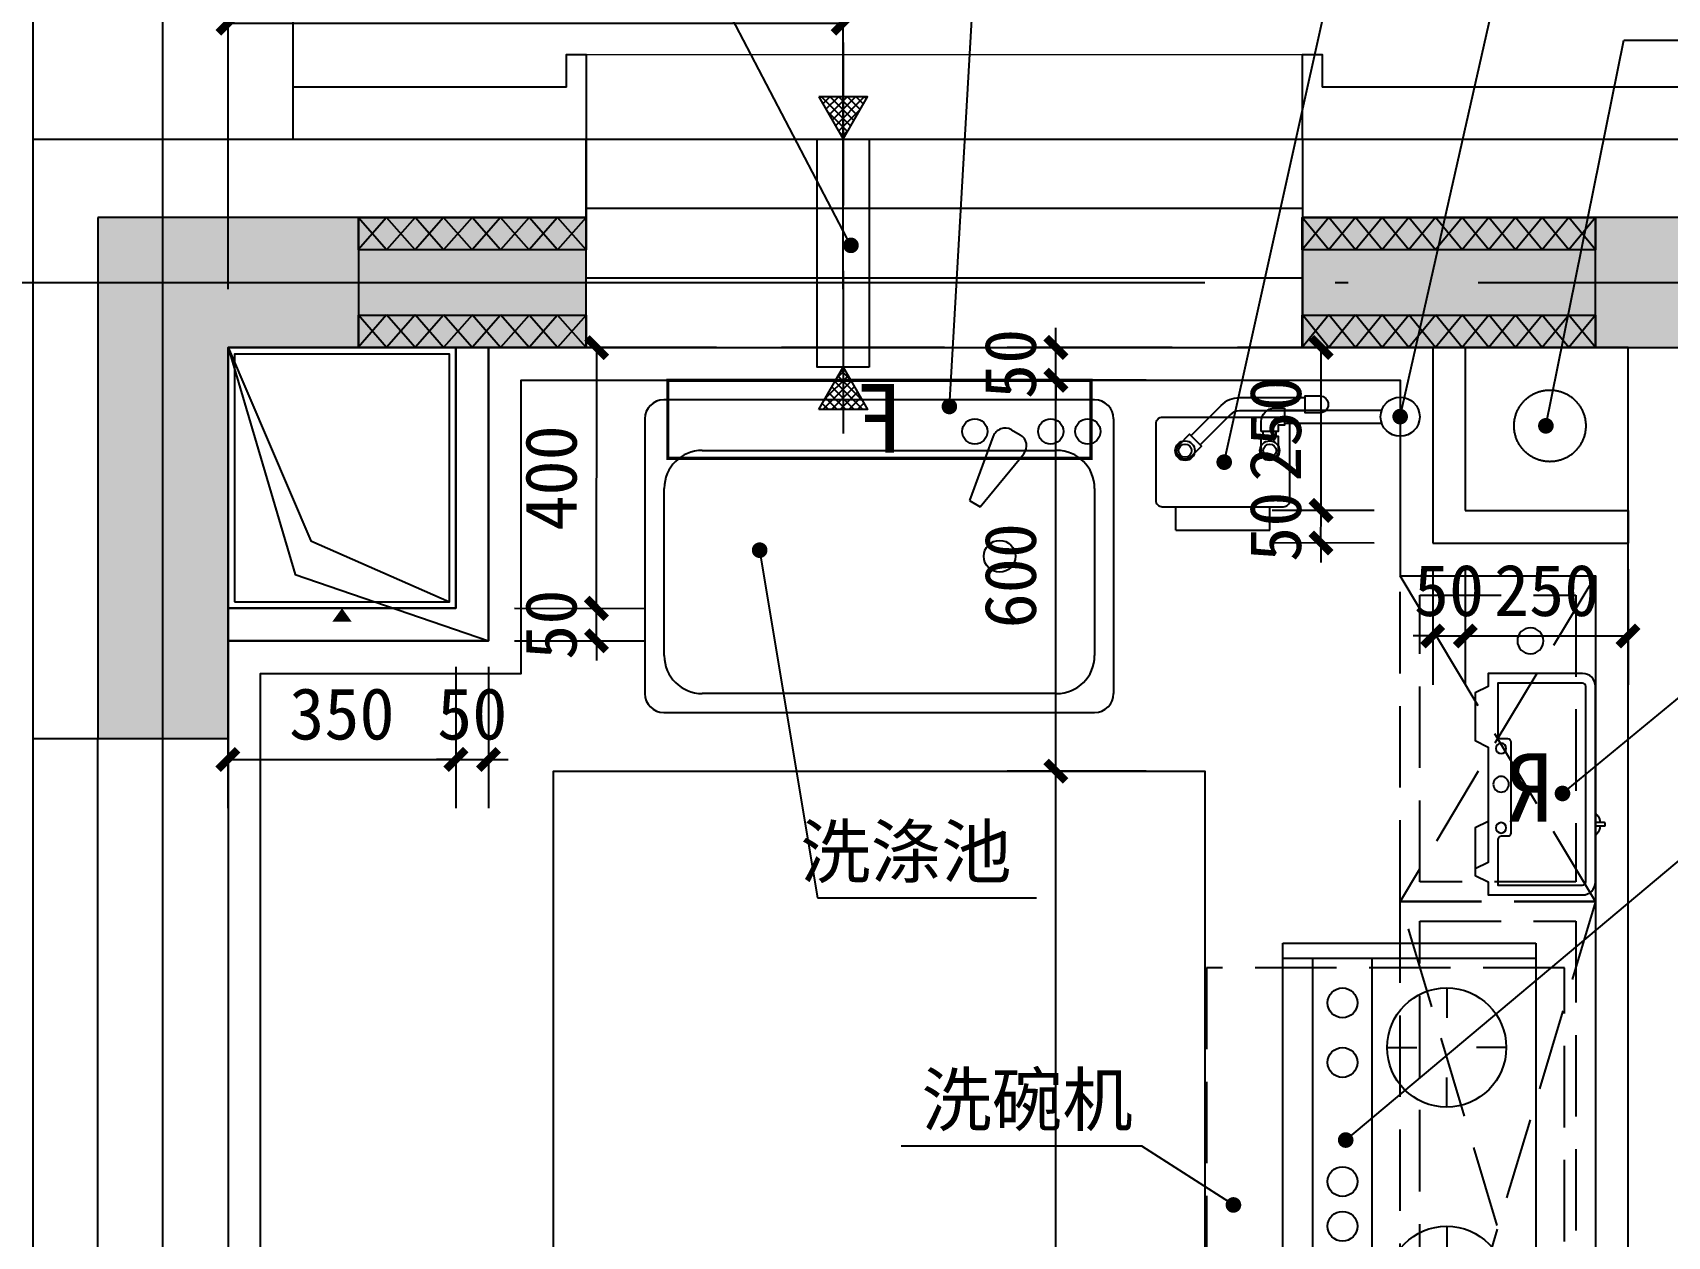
# Model space of a CAD drawing. Header units: millimetres. Extents: x -15 to 66915, y -15 to 18798.
# Drawn here: x 13850 to 16360, y 13601 to 15448 of the extents above; entities that cross this region are included whole.
import ezdxf
from ezdxf.xclip import XClip

# ---------------------------------------------------------------- set-up
doc = ezdxf.new("R2010")
doc.units = ezdxf.units.MM
doc.header["$LTSCALE"] = 1000
doc.header["$XCLIPFRAME"] = 2
for name, pattern in [('1#2#楼$0$DOTE', [2.42, 2, -0.2, 0.02, -0.2]), ('140-CF-2.2x3.0$0$DASH', [0.35, 0.25, -0.1]), ('140-墙体$0$给排水_排水-污水', [0]), ('DASH', [0.35, 0.25, -0.1])]:
    doc.linetypes.add(name, pattern=pattern)
doc.layers.get('Defpoints').update_dxf_attribs({"color": 4, "linetype": 'DASH'})
for name, color, linetype in [('1#2#楼$0$A-ANNO-DIMS', 3, 'Continuous'), ('1#2#楼$0$A-ANNO-DOTE', 10, '1#2#楼$0$DOTE'), ('1#2#楼$0$A-ANNO-IDEN', 3, 'Continuous'), ('1#2#楼$0$A-ANNO-TEXT', 7, 'Continuous'), ('140-CF-2.2x3.0$0$A-FLOR-SPCL', 225, 'Continuous'), ('140-墙体$0$A-COLU-CONC-HATC', 204, 'Continuous'), ('140-墙体$0$A-DOOR', 51, 'Continuous'), ('140-墙体$0$A-FLOR-UNDR', 177, 'Continuous'), ('140-墙体$0$A-FURN-MOVE', 47, 'Continuous'), ('140-墙体$0$A-WALL-BLOK', 131, 'Continuous'), ('140-墙体$0$A-WALL-CONC', 9, 'Continuous'), ('140-墙体$0$A-WALL-INSL', 241, 'Continuous'), ('140-墙体$0$A-WALL-STUD', 133, 'Continuous'), ('140-墙体$0$P_drainage-sanitary', 93, '140-墙体$0$给排水_排水-污水'), ('160-J-MC$0$A-DOOR', 51, 'Continuous'), ('160-J-MC$0$A-FLOR-HRAL', 71, 'Continuous'), ('160-J-MC$0$A-WALL-CONC', 9, 'Continuous'), ('160-XJ-JF$0$1#2#住宅楼 平面图$0$A-00-HX-113-wall-01Y$0$HRAL', 31, 'Continuous'), ('160-墙体$0$A-COLU-CONC-HATC', 204, 'Continuous'), ('160-墙体$0$A-WALL-BLOK', 131, 'Continuous'), ('160-墙体$0$A-WALL-CONC', 9, 'Continuous'), ('160-墙体$0$A-WALL-INSL', 241, 'Continuous'), ('160-墙体-PC$0$A-ANNO-HATC-PATT', 8, 'Continuous')]:
    doc.layers.add(name, color=color, linetype=linetype)
doc.layers.add('160-XJ-JF$0$1#2#住宅楼 平面图$0$A-00-15-4#-PM-TF$0$00-装饰-看', color=46, linetype='Continuous', lineweight=5)
doc.styles.add('1#2#楼$0$_TCH_DIM', font='')
doc.styles.add('1#2#楼$0$_TCH_DIM_T3', font='')
doc.styles.add('140-CF-2.2x3.0$0$地上图例$0$厨、卫01$0$08.60厨卫$0$Standard', font='simhei.ttf')
doc.styles.get('1#2#楼$0$_TCH_DIM').set_extended_font_data('SimSun')
doc.styles.get('1#2#楼$0$_TCH_DIM_T3').set_extended_font_data('SimSun')
doc.dimstyles.new('1#2#楼$0$_TCH_ARCH&&30', dxfattribs={"dimtxt": 79.303797, "dimasz": 30, "dimexe": 75, "dimexo": 90, "dimgap": 30, "dimtad": 1, "dimdec": 0, "dimzin": 0, "dimdsep": 46, "dimtxsty": '1#2#楼$0$_TCH_DIM_T3', "dimblk": '1#2#楼$0$_ArchTick', "dimcen": 0.09, "dimclrt": 7, "dimazin": 2, "dimtfac": 1, "dimtdec": 0, "dimtix": 1, "dimtmove": 2, "dimatfit": 3, "dimfxl": 100, "dimtolj": 1, "dimtzin": 0, "dimarcsym": 0})

# ---------------------------------------------------------------- blocks, each defined once
blk = doc.blocks.new('140-墙体$0$$WINLIB2D$00000001')
at = {"color": 0}
for points in [[(-0.5, 0.5), (-0.5, -0.5)], [(-0.5, 0.5), (0.5, 0.5)], [(0.5, -0.5), (0.5, 0.5)], [(0.5, 0.1667), (-0.5, 0.1667)], [(0.5, -0.1667), (-0.5, -0.1667)], [(-0.5, -0.5), (0.5, -0.5)]]:
    blk.add_lwpolyline(points, dxfattribs=at)
blk = doc.blocks.new('140-墙体')
at = {"layer": '140-墙体$0$A-COLU-CONC-HATC'}
for points in [[(-8450, 11100), (-7900, 11100), (-7900, 11300), (-8650, 11300)], [(-8650, 11300), (-8650, 10500), (-8450, 10500), (-8450, 11100)], [(-6200, 11300), (-6800, 11300), (-6800, 11100), (-6200, 11100)]]:
    blk.add_hatch(color=256, dxfattribs=at).paths.add_polyline_path(points)
at = {"layer": '140-墙体$0$A-FLOR-UNDR'}
blk.add_lwpolyline([(-8450, 10650), (-8050, 10650), (-8050, 11100), (-8450, 11100)], close=True, dxfattribs=at)
blk.add_lwpolyline([(-8450, 11100), (-8346.9, 10751.8), (-8050, 10650)], dxfattribs=at)
at = {"layer": '140-墙体$0$A-FURN-MOVE'}
for points in [[(-8450, 10700), (-8100, 10700), (-8100, 11100), (-8450, 11100)], [(-8440, 10710), (-8110, 10710), (-8110, 11090), (-8440, 11090)]]:
    blk.add_lwpolyline(points, close=True, dxfattribs=at)
blk.add_lwpolyline([(-8450, 11100), (-8322.9, 10803.3), (-8110, 10710)], dxfattribs=at)
blk.add_lwpolyline([(-8275, 10700, 0, 30, 0), (-8275, 10679.2, 30, 30, 0)], format="xyseb", dxfattribs=at)
at = {"layer": '140-墙体$0$A-WALL-BLOK'}
blk.add_line((-6300, 8100), (-6300, 11100), dxfattribs=at)
at = {"layer": '140-墙体$0$A-WALL-CONC'}
for p, q in [((-7900, 11300), (-8650, 11300)), ((-8650, 11300), (-8650, 10500)), ((-7900, 11100), (-7900, 11300)), ((-6200, 11300), (-6800, 11300)), ((-6800, 11300), (-6800, 11100)), ((-8450, 11100), (-7900, 11100)), ((-8450, 10500), (-8450, 11100)), ((-6800, 11100), (-6200, 11100)), ((-8650, 10500), (-8450, 10500))]:
    blk.add_line(p, q, dxfattribs=at)
at = {"layer": '140-墙体$0$A-WALL-INSL'}
for p, q in [((-8750, 11420), (-7900, 11420)), ((-8750, 11420), (-8750, 10500)), ((-7900, 11420), (-7900, 11300)), ((-6800, 11420), (-6800, 11300)), ((-6800, 11420), (-6200, 11420)), ((-8750, 10500), (-8650, 10500))]:
    blk.add_line(p, q, dxfattribs=at)
at = {"layer": '140-墙体$0$A-WALL-STUD'}
for p, q in [((-8100, 11100), (-8100, 10700)), ((-8050, 11100), (-8100, 11100)), ((-8050, 11100), (-8050, 10650)), ((-6600, 11100), (-6600, 10800)), ((-6550, 11100), (-6600, 11100)), ((-6550, 11100), (-6550, 10850)), ((-6550, 10850), (-6300, 10850)), ((-6300, 10850), (-6300, 10800)), ((-6600, 10800), (-6300, 10800)), ((-8100, 10700), (-8450, 10700)), ((-8450, 10650), (-8450, 10700)), ((-8050, 10650), (-8450, 10650))]:
    blk.add_line(p, q, dxfattribs=at)
at = {"layer": '140-墙体$0$P_drainage-sanitary'}
blk.add_circle((-6420, 10980), 55, dxfattribs=at)
at = {"layer": '140-墙体$0$A-DOOR', "xscale": 1100, "yscale": -320, "zscale": 320}
blk.add_blockref('140-墙体$0$$WINLIB2D$00000001', (-7350, 11260), dxfattribs=at)
at = {"layer": '140-墙体$0$A-DOOR', "xscale": 800, "yscale": -300, "zscale": 300, "rotation": 270}
blk.add_blockref('140-墙体$0$$WINLIB2D$00000001', (-8600, 10100), dxfattribs=at)
blk = doc.blocks.new('140-CF-2.2x3.0$0$88')
for p, q in [((-662.94, 388.62), (22.86, 388.62)), ((-662.94, 0), (-662.94, 388.62)), ((-640.08, 0), (-640.08, 388.62)), ((0, 0), (0, 388.62)), ((22.86, 388.62), (22.86, 0)), ((-502.92, 342.9), (-502.92, 297.18)), ((-137.16, 342.9), (-137.16, 297.18)), ((-594.36, 251.46), (-548.64, 251.46)), ((-411.48, 251.46), (-457.2, 251.46)), ((-228.6, 251.46), (-182.88, 251.46)), ((-45.72, 251.46), (-91.44, 251.46)), ((-502.92, 160.02), (-502.92, 205.74)), ((-137.16, 160.02), (-137.16, 205.74)), ((0, 137.16), (-640.08, 137.16)), ((0, 45.72), (-640.08, 45.72)), ((22.86, 0), (-662.94, 0))]:
    blk.add_line(p, q)
for centre, radius in [((-502.92, 251.46), 91.44), ((-137.16, 251.46), 91.44), ((-571.5, 91.44), 22.86), ((-480.06, 91.44), 22.86), ((-297.18, 91.44), 22.86), ((-228.6, 91.44), 22.86), ((-137.16, 91.44), 22.86), ((-68.58, 91.44), 22.86)]:
    blk.add_circle(centre, radius)
blk = doc.blocks.new('140-CF-2.2x3.0$0$XU-125-SF$0$$0$XU-(115-120)H(2)$0$A-Kitchen-Water heater-340x190')
at = {"layer": '140-CF-2.2x3.0$0$A-FLOR-SPCL'}
for p, q in [((47.3, -187), (47.3, -185)), ((77.3, -185), (77.3, -187))]:
    blk.add_line(p, q, dxfattribs=at)
for points in [[(57.8, -20), (67.8, 0), (140.8, 0), (150.8, -20), (170.8, -20), (170.8, -165, -0.414214), (150.8, -185), (-149.2, -185, -0.414214), (-169.2, -165), (-169.2, -20), (-149.2, -20), (-139.2, 0), (-66.2, 0), (-56.2, -20)], [(-64.2, -55), (75.8, -55, 0.414214), (80.8, -50), (80.8, -40, -0.414214), (85.8, -35), (155.8, -35), (155.8, -165, -0.414214), (150.8, -170), (-149.2, -170, -0.414214), (-154.2, -165), (-154.2, -35), (-74.2, -35, -0.414214), (-69.2, -40), (-69.2, -50, 0.414214)]]:
    blk.add_lwpolyline(points, format="xyb", close=True, dxfattribs=at)
blk.add_lwpolyline([(57.8, -20), (120.8, -20), (130.8, 0)], dxfattribs=at)
blk.add_lwpolyline([(64.8, -185), (64.8, -199, -0.414214), (63.8, -200), (60.8, -200, -0.414214), (59.8, -199), (59.8, -185)], format="xyb", dxfattribs=at)
for centre, radius in [((-54.2, -40), 8), ((0.8, -40), 12), ((67.8, -40), 8)]:
    blk.add_circle(centre, radius, dxfattribs=at)
for centre, start, end in [((60.9, -171.1), 229.4531, 266.9441), ((63.7, -171.1), 273.0559, 310.5469)]:
    blk.add_arc(centre, 20.9, start, end, dxfattribs=at)
at = {"layer": '140-CF-2.2x3.0$0$A-FLOR-SPCL', "style": '140-CF-2.2x3.0$0$地上图例$0$厨、卫01$0$08.60厨卫$0$Standard'}
blk.add_text('R', height=105.1, rotation=90, dxfattribs=at).set_placement((58.4, -119.4))
blk = doc.blocks.new('140-CF-2.2x3.0$0$分集水器')
at = {"layer": '140-CF-2.2x3.0$0$A-FLOR-SPCL', "const_width": 5}
blk.add_lwpolyline([(650, 120), (0, 120), (0, 0), (650, 0)], close=True, dxfattribs=at)
at = {"layer": '140-CF-2.2x3.0$0$A-FLOR-SPCL', "style": '140-CF-2.2x3.0$0$地上图例$0$厨、卫01$0$08.60厨卫$0$Standard'}
blk.add_text('F', height=105.1, dxfattribs=at).set_placement((288.5, 8.9))
blk = doc.blocks.new('140-CF-2.2x3.0$0$jyr5')
at = {"layer": '140-CF-2.2x3.0$0$A-FLOR-SPCL'}
for p, q in [((745622.7, 32900.4), (745622.7, 33049.9)), ((745642.7, 32900.4), (745642.7, 33049.9)), ((745603.7, 32932.4), (745603.7, 32831.3)), ((745623.7, 32932.4), (745623.7, 32831.3)), ((745662.2, 32887.9), (745655.2, 32887.9)), ((745662.2, 32867.9), (745655.2, 32867.9)), ((745806.7, 32877.9), (745770.7, 32877.9)), ((745806.7, 32733.9), (745806.7, 32877.9)), ((745629.5, 32817.2), (745675.9, 32770.9)), ((745615.4, 32803.1), (745661.7, 32756.8)), ((745806.7, 32733.9), (745770.7, 32733.9))]:
    blk.add_line(p, q, dxfattribs=at)
for points in [[(745600.7, 32954.9, -1), (745626.7, 32954.9), (745626.7, 32932.4), (745600.7, 32932.4)], [(745655.2, 32864.9), (745639.7, 32864.9, -0.414214), (745619.7, 32884.9), (745619.7, 32900.4), (745645.7, 32900.4), (745645.7, 32890.9), (745655.2, 32890.9)], [(745770.7, 32712.9), (745770.7, 32898.9, 0.414214), (745760.7, 32908.9), (745643.7, 32908.9, 0.414214), (745633.7, 32898.9), (745633.7, 32712.9, 0.414214), (745643.7, 32702.9), (745760.7, 32702.9, 0.414214)], [(745684.7, 32890.9, -1), (745684.7, 32864.9), (745662.2, 32864.9), (745662.2, 32890.9)], [(745693.9, 32757.1, -1), (745675.5, 32738.7), (745659.6, 32754.6), (745678, 32773)]]:
    blk.add_lwpolyline(points, format="xyb", close=True, dxfattribs=at)
for centre, radius in [((745632.7, 33078.2), 30), ((745684.7, 32877.9), 15), ((745684.7, 32877.9), 10), ((745684.7, 32747.9), 15), ((745684.7, 32747.9), 10)]:
    blk.add_circle(centre, radius, dxfattribs=at)
for radius in [40, 20]:
    blk.add_arc((745643.7, 32831.3), radius, 180, 225, dxfattribs=at)
blk = doc.blocks.new('140-CF-2.2x3.0$0$建-1-2#楼提资底图$0$A-HXD-X1-F1$0$大单盆')
for p, q in [((35552.1, 15154.1), (34890.4, 15154.1)), ((34861.3, 15124.9), (34861.3, 14703.2)), ((35581.3, 15124.9), (35581.3, 14703.2)), ((35396.5, 15098.1), (35359.7, 14999.7)), ((35424.4, 15108.1), (35438, 15100.3)), ((34949.5, 15076.4), (35493.8, 15076.4)), ((35376.5, 14990), (35443.3, 15071.1)), ((34891.2, 14761.5), (34891.2, 15018.1)), ((35552.1, 15018.1), (35552.1, 14761.5)), ((35359.7, 14999.7), (35376.5, 14990)), ((35493.8, 14703.2), (34949.5, 14703.2)), ((34890.4, 14674.1), (35552.1, 14674.1))]:
    blk.add_line(p, q)
for centre, radius in [((35368.1, 15105.5), 19.4), ((35484.7, 15105.5), 19.4), ((35541.7, 15105.5), 19.4), ((35406.1, 14914), 24.3)]:
    blk.add_circle(centre, radius)
for centre, radius, start, end in [((34890.4, 15124.9), 29.1, 90, 180), ((35552.1, 15124.9), 29.1, 0, 90), ((35414.7, 15091.3), 19.4, 60, 159.4623), ((35428.3, 15083.5), 19.4, 320.5377, 60), ((34949.5, 15018.1), 58.3, 90, 180), ((35493.8, 15018.1), 58.3, 0, 90), ((34949.5, 14761.5), 58.3, 180, 270), ((35493.8, 14761.5), 58.3, 270, 0), ((34890.4, 14703.2), 29.1, 180, 270), ((35552.1, 14703.2), 29.1, 270, 0)]:
    blk.add_arc(centre, radius, start, end)
blk = doc.blocks.new('140-CF-2.2x3.0', base_point=(0, 0))
at = {"layer": '140-CF-2.2x3.0$0$A-FLOR-SPCL'}
h = blk.add_hatch(dxfattribs=at)
h.set_pattern_fill('ANSI37', color=256, scale=75, angle=180, style=0)
h.set_pattern_definition([(225, (-1338718.558, -290696.487), (6.629126075, -6.62912607), []), (315, (-1338718.558, -290696.487), (6.62912607, 6.629126075), [])])
h.paths.add_polyline_path([(-957.1, 385), (-994.6, 320), (-1032.1, 385)])
h = blk.add_hatch(dxfattribs=at)
h.set_pattern_fill('ANSI37', color=256, scale=75, angle=180, style=0)
h.set_pattern_definition([(225, (-1338718.558, -290821.149), (6.629126075, -6.62912607), []), (315, (-1338718.558, -290821.149), (6.62912607, 6.629126075), [])])
h.paths.add_polyline_path([(-957.1, -95), (-994.6, -30), (-1032.1, -95)])
at = {"layer": '140-CF-2.2x3.0$0$A-FLOR-SPCL', "linetype": '140-CF-2.2x3.0$0$DASH'}
blk.add_line((-994.6, 468.1), (-994.6, -142.5), dxfattribs=at)
at = {"layer": '140-CF-2.2x3.0$0$A-FLOR-SPCL', "color": 8, "linetype": '140-CF-2.2x3.0$0$DASH', "ltscale": 0.5}
for p, q in [((-2150, -850), (-1850, -350)), ((-2150, -350), (-1850, -850)), ((-2150, -1850), (-1850, -850)), ((-2150, -850), (-1850, -1850))]:
    blk.add_line(p, q, dxfattribs=at)
at = {"layer": '140-CF-2.2x3.0$0$A-FLOR-SPCL'}
for points in [[(-957.1, 385), (-994.6, 320), (-1032.1, 385)], [(-1034.6, -30), (-954.6, -30), (-954.6, 320), (-1034.6, 320)], [(-957.1, -95), (-994.6, -30), (-1032.1, -95)]]:
    blk.add_lwpolyline(points, close=True, dxfattribs=at)
for points in [[(-550, -2950), (-100, -2950), (-100, -500), (-500, -500), (-500, -50), (-1850, -50), (-1850, -350), (-2150, -350), (-2150, -3000)], [(-550, -3000), (-550, -650), (-1550, -650), (-1550, -1850), (-2150, -1850)]]:
    blk.add_lwpolyline(points, dxfattribs=at)
at = {"layer": '140-CF-2.2x3.0$0$A-FLOR-SPCL', "color": 8, "linetype": '140-CF-2.2x3.0$0$DASH', "ltscale": 0.5}
for points in [[(-2150, -850), (-1850, -850), (-1850, -350), (-2150, -350)], [(-2120, -820), (-1880, -820), (-1880, -380), (-2120, -380)], [(-2150, -1850), (-1850, -1850), (-1850, -850), (-2150, -850)], [(-2120, -1820), (-1880, -1820), (-1880, -880), (-2120, -880)]]:
    blk.add_lwpolyline(points, close=True, dxfattribs=at)
at = {"layer": '140-CF-2.2x3.0$0$A-FLOR-SPCL', "linetype": '140-CF-2.2x3.0$0$DASH', "ltscale": 0.5}
blk.add_lwpolyline([(-1552.4, -951.7), (-1552.4, -1546.7), (-2102.4, -1546.7), (-2102.4, -951.7)], close=True, dxfattribs=at)
at = {"layer": '140-CF-2.2x3.0$0$A-FLOR-SPCL'}
blk.add_circle((-2050, -450), 20, dxfattribs=at)
at = {"layer": 'Defpoints'}
for points in [[(-2200, 0), (-50, 0), (-50, -3000), (-2200, -3000)], [(-2200, 0), (-1900, 0), (-1900, -300), (-2200, -300)], [(-50, 0), (-450, 0), (-450, -450), (-50, -450)]]:
    blk.add_lwpolyline(points, close=True, dxfattribs=at)
blk.add_blockref('140-CF-2.2x3.0$0$分集水器', (-1375.4, -170))
at = {"layer": '140-CF-2.2x3.0$0$A-FLOR-SPCL', "xscale": -1.000000000000001, "rotation": 90}
for name, p in [('140-CF-2.2x3.0$0$jyr5', (31228.2, 745526.6)), ('140-CF-2.2x3.0$0$88', (-1670, -1577.1))]:
    blk.add_blockref(name, p, dxfattribs=at)
at = {"layer": '140-CF-2.2x3.0$0$A-FLOR-SPCL', "extrusion": (0, 0, -1), "zscale": -1}
blk.add_blockref('140-CF-2.2x3.0$0$建-1-2#楼提资底图$0$A-HXD-X1-F1$0$大单盆', (-34171.3, -15234.1), dxfattribs=at)
at = {"layer": '140-CF-2.2x3.0$0$A-FLOR-SPCL', "rotation": 270}
blk.add_blockref('140-CF-2.2x3.0$0$XU-125-SF$0$$0$XU-(115-120)H(2)$0$A-Kitchen-Water heater-340x190', (-1965, -669.2), dxfattribs=at)
blk = doc.blocks.new('160-墙体-PC$0$$LinePat$保温板1')
at = {"color": 0}
for p, q in [((0, 0), (16, -20)), ((0, -20), (16, 0))]:
    blk.add_line(p, q, dxfattribs=at)
blk = doc.blocks.new('160-墙体-PC')
at = {"layer": '160-墙体-PC$0$A-ANNO-HATC-PATT'}
for points in [[(2899.8, 11350), (2899.8, 11400), (4199.8, 11400), (4199.8, 11350)], [(4199.8, 11200), (4199.8, 11400), (2899.8, 11400), (2899.8, 11200)], [(16950.1, 11250), (16950.1, 11300), (17299.8, 11300), (17299.8, 11250)], [(17299.8, 11100), (17299.8, 11300), (16950.1, 11300), (16950.1, 11100)], [(18399.7, 11250), (18399.7, 11300), (18849.9, 11300), (18849.9, 11250)], [(18849.9, 11100), (18849.9, 11300), (18399.7, 11300), (18399.7, 11100)], [(2899.8, 11200), (2899.8, 11250), (4199.8, 11250), (4199.8, 11200)], [(16950.1, 11100), (16950.1, 11150), (17299.8, 11150), (17299.8, 11100)], [(18399.7, 11100), (18399.7, 11150), (18849.9, 11150), (18849.9, 11100)]]:
    blk.add_lwpolyline(points, close=True, dxfattribs=at)
at = {"layer": '160-墙体-PC$0$A-ANNO-HATC-PATT', "yscale": 2.5, "zscale": 2.5}
for p, xscale, rotation in [((2940.4, 11349.8), 2.539062541603466, 180.010371239789), ((2981, 11349.8), 2.539062541603466, 180.010371239789), ((3021.6, 11349.8), 2.539062541603466, 180.010371239789), ((3062.3, 11349.8), 2.539062541603466, 180.010371239789), ((3102.9, 11349.8), 2.539062541603466, 180.010371239789), ((3143.5, 11349.8), 2.539062541603466, 180.010371239789), ((3184.1, 11349.8), 2.539062541603466, 180.010371239789), ((3224.8, 11349.8), 2.539062541603466, 180.010371239789), ((3265.4, 11349.8), 2.539062541603466, 180.010371239789), ((3306, 11349.8), 2.539062541603466, 180.010371239789), ((3346.6, 11349.8), 2.539062541603466, 180.010371239789), ((3387.3, 11349.9), 2.539062541603466, 180.010371239789), ((3427.9, 11349.9), 2.539062541603466, 180.010371239789), ((3468.5, 11349.9), 2.539062541603466, 180.010371239789), ((3509.1, 11349.9), 2.539062541603466, 180.010371239789), ((3549.8, 11349.9), 2.539062541603466, 180.010371239789), ((3590.4, 11349.9), 2.539062541603466, 180.010371239789), ((3631, 11349.9), 2.539062541603466, 180.010371239789), ((3671.6, 11349.9), 2.539062541603466, 180.010371239789), ((3712.3, 11349.9), 2.539062541603466, 180.010371239789), ((3752.9, 11349.9), 2.539062541603466, 180.010371239789), ((3793.5, 11349.9), 2.539062541603466, 180.010371239789), ((3834.1, 11349.9), 2.539062541603466, 180.010371239789), ((3874.8, 11349.9), 2.539062541603466, 180.010371239789), ((3915.4, 11349.9), 2.539062541603466, 180.010371239789), ((3956, 11350), 2.539062541603466, 180.010371239789), ((3996.6, 11350), 2.539062541603466, 180.010371239789), ((4037.3, 11350), 2.539062541603466, 180.010371239789), ((4077.9, 11350), 2.539062541603466, 180.010371239789), ((4118.5, 11350), 2.539062541603466, 180.010371239789), ((4159.1, 11350), 2.539062541603466, 180.010371239789), ((4199.8, 11350), 2.539062541603466, 180.010371239789), ((16993.5, 11250), 2.734501327658317, 179.9991038870686), ((17037.3, 11250), 2.734501327658317, 179.9991038870686), ((17081, 11250), 2.734501327658317, 179.9991038870686), ((17124.8, 11250), 2.734501327658317, 179.9991038870686), ((17168.5, 11250), 2.734501327658317, 179.9991038870686), ((17212.3, 11250), 2.734501327658317, 179.9991038870686), ((17256, 11250), 2.734501327658317, 179.9991038870686), ((17299.8, 11250), 2.734501327658317, 179.9991038870686), ((18440.7, 11250), 2.557493732162302, 179.9993031751871), ((18481.6, 11250), 2.557493732162302, 179.9993031751871), ((18522.5, 11250), 2.557493732162302, 179.9993031751871), ((18563.4, 11250), 2.557493732162302, 179.9993031751871), ((18604.3, 11250), 2.557493732162302, 179.9993031751871), ((18645.3, 11250), 2.557493732162302, 179.9993031751871), ((18686.2, 11250), 2.557493732162302, 179.9993031751871), ((18727.1, 11250), 2.557493732162302, 179.9993031751871), ((18768, 11250), 2.557493732162302, 179.9993031751871), ((18808.9, 11250), 2.557493732162302, 179.9993031751871), ((18849.9, 11250), 2.557493732162302, 179.9993031751871), ((2940.4, 11200), 2.539062499997184, 180.0001140310152), ((2981, 11200), 2.539062499997184, 180.0001140310152), ((3021.6, 11200), 2.539062499997184, 180.0001140310152), ((3062.3, 11200), 2.539062499997184, 180.0001140310152), ((3102.9, 11200), 2.539062499997184, 180.0001140310152), ((3143.5, 11200), 2.539062499997184, 180.0001140310152), ((3184.1, 11200), 2.539062499997184, 180.0001140310152), ((3224.8, 11200), 2.539062499997184, 180.0001140310152), ((3265.4, 11200), 2.539062499997184, 180.0001140310152), ((3306, 11200), 2.539062499997184, 180.0001140310152), ((3346.6, 11200), 2.539062499997184, 180.0001140310152), ((3387.3, 11200), 2.539062499997184, 180.0001140310152), ((3427.9, 11200), 2.539062499997184, 180.0001140310152), ((3468.5, 11200), 2.539062499997184, 180.0001140310152), ((3509.1, 11200), 2.539062499997184, 180.0001140310152), ((3549.8, 11200), 2.539062499997184, 180.0001140310152), ((3590.4, 11200), 2.539062499997184, 180.0001140310152), ((3631, 11200), 2.539062499997184, 180.0001140310152), ((3671.6, 11200), 2.539062499997184, 180.0001140310152), ((3712.3, 11200), 2.539062499997184, 180.0001140310152), ((3752.9, 11200), 2.539062499997184, 180.0001140310152), ((3793.5, 11200), 2.539062499997184, 180.0001140310152), ((3834.1, 11200), 2.539062499997184, 180.0001140310152), ((3874.8, 11200), 2.539062499997184, 180.0001140310152), ((3915.4, 11200), 2.539062499997184, 180.0001140310152), ((3956, 11200), 2.539062499997184, 180.0001140310152), ((3996.6, 11200), 2.539062499997184, 180.0001140310152), ((4037.3, 11200), 2.539062499997184, 180.0001140310152), ((4077.9, 11200), 2.539062499997184, 180.0001140310152), ((4118.5, 11200), 2.539062499997184, 180.0001140310152), ((4159.1, 11200), 2.539062499997184, 180.0001140310152), ((4199.8, 11200), 2.539062499997184, 180.0001140310152), ((16993.5, 11100.2), 2.734501960502638, 179.961007448694), ((17037.3, 11100.2), 2.734501960502638, 179.961007448694), ((17081, 11100.1), 2.734501960502638, 179.961007448694), ((17124.8, 11100.1), 2.734501960502638, 179.961007448694), ((17168.5, 11100.1), 2.734501960502638, 179.961007448694), ((17212.3, 11100.1), 2.734501960502638, 179.961007448694), ((17256, 11100), 2.734501960502638, 179.961007448694), ((17299.8, 11100), 2.734501960502638, 179.961007448694), ((18440.7, 11100.2), 2.557494090047427, 179.9696790683711), ((18481.6, 11100.2), 2.557494090047427, 179.9696790683711), ((18522.5, 11100.2), 2.557494090047427, 179.9696790683711), ((18563.4, 11100.1), 2.557494090047427, 179.9696790683711), ((18604.3, 11100.1), 2.557494090047427, 179.9696790683711), ((18645.3, 11100.1), 2.557494090047427, 179.9696790683711), ((18686.2, 11100.1), 2.557494090047427, 179.9696790683711), ((18727.1, 11100.1), 2.557494090047427, 179.9696790683711), ((18768, 11100), 2.557494090047427, 179.9696790683711), ((18808.9, 11100), 2.557494090047427, 179.9696790683711), ((18849.9, 11100), 2.557494090047427, 179.9696790683711)]:
    blk.add_blockref('160-墙体-PC$0$$LinePat$保温板1', p, dxfattribs=dict(at, xscale=xscale, rotation=rotation))
blk = doc.blocks.new('160-XJ-JF')
at = {"layer": '160-XJ-JF$0$1#2#住宅楼 平面图$0$A-00-15-4#-PM-TF$0$00-装饰-看', "color": 251}
blk.add_lwpolyline([(-17300, 11550), (-18400, 11550)], dxfattribs=at)
at = {"layer": '160-XJ-JF$0$1#2#住宅楼 平面图$0$A-00-HX-113-wall-01Y$0$HRAL'}
for points in [[(-16850, 11420), (-16850, 11750), (-16770, 11750), (-16770, 11650), (-16530, 11650), (-16530, 11750), (-16450, 11750), (-16450, 11420)], [(-18400, 11420), (-18400, 11550), (-18430, 11550), (-18430, 11500)], [(-17270, 11500), (-17270, 11550), (-17300, 11550), (-17300, 11420)], [(-19520, 11500), (-18430, 11500)], [(-17270, 11500), (-16850, 11500)]]:
    blk.add_lwpolyline(points, dxfattribs=at)
blk = doc.blocks.new('1#2#楼$0$BGTVF')
at = {"xscale": -1}
for name, p in [('160-XJ-JF', (-16650, -11200)), ('140-CF-2.2x3.0', (50, -100))]:
    blk.add_blockref(name, p, dxfattribs=at)
blk.add_blockref('160-墙体-PC', (-16650, -11200))
ref = blk.add_blockref('140-墙体', (8550, -11200))
XClip(ref).set_block_clipping_path([(-12550, 3900.0000000001), (-9750, 3900.0000000001), (-9750, 11800.0000000001), (400.0000000001, 11800.0000000001), (400.0000000001, -2099.9999999999), (-12549.9999999999, -2100.0000000001)])
blk = doc.blocks.new('160-墙体')
at = {"layer": '160-墙体$0$A-COLU-CONC-HATC'}
blk.add_hatch(color=256, dxfattribs=at).paths.add_polyline_path([(2900, 11200), (4200, 11200), (4200, 11400), (2900, 11400)])
at = {"layer": '160-墙体$0$A-WALL-BLOK'}
for p, q in [((3450, 8200), (3450, 11200)), ((3450, 11200), (3550, 11200)), ((3550, 8200), (3550, 11200))]:
    blk.add_line(p, q, dxfattribs=at)
at = {"layer": '160-墙体$0$A-WALL-CONC'}
for p, q in [((2900, 11400), (4200, 11400)), ((2900, 11400), (2900, 11200)), ((4200, 11400), (4200, 11200)), ((2900, 11200), (4200, 11200))]:
    blk.add_line(p, q, dxfattribs=at)
at = {"layer": '160-墙体$0$A-WALL-INSL'}
blk.add_line((2900, 11520), (4200, 11520), dxfattribs=at)
blk = doc.blocks.new('160-J-MC$0$$WINLIB2D$00000001')
at = {"color": 0}
for points in [[(-0.5, 0.5), (-0.5, -0.5)], [(-0.5, 0.5), (0.5, 0.5)], [(0.5, -0.5), (0.5, 0.5)], [(0.5, 0.1667), (-0.5, 0.1667)], [(0.5, -0.1667), (-0.5, -0.1667)], [(-0.5, -0.5), (0.5, -0.5)]]:
    blk.add_lwpolyline(points, dxfattribs=at)
blk = doc.blocks.new('160-J-MC')
at = {"layer": '160-J-MC$0$A-FLOR-HRAL'}
for points in [[(-6000, 11250), (-4200, 11250), (-4200, 11200), (-6000, 11200)], [(-2900, 11250), (-800, 11250), (-800, 11200), (-2900, 11200)]]:
    blk.add_lwpolyline(points, close=True, dxfattribs=at)
at = {"layer": '160-J-MC$0$A-WALL-CONC'}
for p, q in [((-4200, 11400), (-4200, 11200)), ((-2900, 11400), (-2900, 11200))]:
    blk.add_line(p, q, dxfattribs=at)
at = {"layer": '160-J-MC$0$A-DOOR', "yscale": 320, "zscale": 320, "rotation": 180}
for p, xscale in [((-5100, 11360), 1800), ((-1850, 11360), 2100)]:
    blk.add_blockref('160-J-MC$0$$WINLIB2D$00000001', p, dxfattribs=dict(at, xscale=xscale))
blk = doc.blocks.new('160-家具-标', base_point=(73350, 11050.5))
at = {"layer": 'Defpoints'}
blk.add_lwpolyline([(69900, 19150.5), (66850, 19150.5), (66850, 22150.5), (69900, 22150.5)], close=True, dxfattribs=at)
blk = doc.blocks.new('1#2#楼$0$GTFBGF')
ref = blk.add_blockref('160-墙体-PC', (-9250, -11300))
XClip(ref).set_block_clipping_path([(13249.9999999997, 5350.000000002), (10449.9999999998, 5350.000000002), (10449.9999999998, 11800.000000002), (-900.0000000002, 11800.000000002), (-900.0000000002, -2099.999999998), (13249.9999999996, -2099.9999999981)])
ref = blk.add_blockref('160-J-MC', (-9250, -11300), dxfattribs=dict(xscale=-1))
XClip(ref).set_block_clipping_path([(-13249.9999999999, 5349.9999999999), (-10450, 5349.9999999999), (-10450, 11800), (900, 11800), (900, -2100), (-13249.9999999998, -2100.0000000002)])
ref = blk.add_blockref('160-墙体', (-9250, -11300))
XClip(ref).set_block_clipping_path([(13249.9999999999, 5349.9999999999), (10450, 5349.9999999999), (10450, 11800), (-900, 11800), (-900, -2100), (13249.9999999998, -2100.0000000002)])
at = {"xscale": -1}
blk.add_blockref('160-家具-标', (-9150, -11200), dxfattribs=at)
blk = doc.blocks.new('1#2#楼$0$_ArchTick')
at = {"color": 0, "linetype": 'ByBlock', "const_width": 0.4}
blk.add_lwpolyline([(-0.5, -0.5), (0.5, 0.5)], dxfattribs=at)
blk = doc.blocks.new('*D746')
at = {"layer": '1#2#楼$0$A-ANNO-DIMS', "color": 0, "lineweight": -2, "transparency": 16777216}
for p, q in [((14149.6, 14475.1), (14149.6, 14258.1)), ((14500, 14475.1), (14500, 14258.1)), ((14149.6, 14333.1), (14500, 14333.1))]:
    blk.add_line(p, q, dxfattribs=at)
at = {"layer": 'Defpoints', "color": 0, "transparency": 16777216}
for p in [(14149.6, 14565.1), (14500, 14565.1), (14500, 14333.1)]:
    blk.add_point(p, dxfattribs=at)
at = {"layer": '1#2#楼$0$A-ANNO-DIMS', "color": 0, "lineweight": -2, "transparency": 16777216, "xscale": 30, "yscale": 30, "zscale": 30, "rotation": 180}
blk.add_blockref('1#2#楼$0$_ArchTick', (14149.6, 14333.1), dxfattribs=at)
at = {"layer": '1#2#楼$0$A-ANNO-DIMS', "color": 0, "lineweight": -2, "transparency": 16777216, "xscale": 30, "yscale": 30, "zscale": 30}
blk.add_blockref('1#2#楼$0$_ArchTick', (14500, 14333.1), dxfattribs=at)
at = {"layer": '1#2#楼$0$A-ANNO-DIMS', "color": 7, "transparency": 16777216, "insert": (14324.8, 14402.7), "char_height": 79.3, "attachment_point": 5, "style": '1#2#楼$0$_TCH_DIM_T3'}
blk.add_mtext('\\A1;350', dxfattribs=at)
blk = doc.blocks.new('*D747')
at = {"layer": '1#2#楼$0$A-ANNO-DIMS', "color": 0, "lineweight": -2, "transparency": 16777216}
for p, q in [((14500, 14475.1), (14500, 14258.1)), ((14550, 14475.1), (14550, 14258.1)), ((14500, 14333.1), (14470, 14333.1)), ((14500, 14333.1), (14550, 14333.1)), ((14550, 14333.1), (14580, 14333.1))]:
    blk.add_line(p, q, dxfattribs=at)
at = {"layer": 'Defpoints', "color": 0, "transparency": 16777216}
for p in [(14500, 14565.1), (14550, 14565.1), (14550, 14333.1)]:
    blk.add_point(p, dxfattribs=at)
at = {"layer": '1#2#楼$0$A-ANNO-DIMS', "color": 0, "lineweight": -2, "transparency": 16777216, "xscale": 30, "yscale": 30, "zscale": 30}
blk.add_blockref('1#2#楼$0$_ArchTick', (14500, 14333.1), dxfattribs=at)
at = {"layer": '1#2#楼$0$A-ANNO-DIMS', "color": 0, "lineweight": -2, "transparency": 16777216, "xscale": 30, "yscale": 30, "zscale": 30, "rotation": 180}
blk.add_blockref('1#2#楼$0$_ArchTick', (14550, 14333.1), dxfattribs=at)
at = {"layer": '1#2#楼$0$A-ANNO-DIMS', "color": 7, "transparency": 16777216, "insert": (14525, 14402.7), "char_height": 79.3, "attachment_point": 5, "style": '1#2#楼$0$_TCH_DIM_T3'}
blk.add_mtext('\\A1;50', dxfattribs=at)
blk = doc.blocks.new('*D748')
at = {"layer": '1#2#楼$0$A-ANNO-DIMS', "color": 0, "lineweight": -2, "transparency": 16777216}
for p, q in [((14715.8, 14565), (14715.8, 14595)), ((14590, 14565.1), (14790.8, 14564.9)), ((14715.8, 14515), (14715.8, 14565)), ((14589.9, 14515.1), (14790.8, 14515)), ((14715.8, 14515), (14715.8, 14485))]:
    blk.add_line(p, q, dxfattribs=at)
at = {"layer": 'Defpoints', "color": 0, "transparency": 16777216}
for p in [(14500, 14565.1), (14715.8, 14565), (14499.9, 14515.2)]:
    blk.add_point(p, dxfattribs=at)
at = {"layer": '1#2#楼$0$A-ANNO-DIMS', "color": 0, "lineweight": -2, "transparency": 16777216, "xscale": 30, "yscale": 30, "zscale": 30}
for p, rotation in [((14715.8, 14565), 269.9610074486928), ((14715.8, 14515), 89.96100744869285)]:
    blk.add_blockref('1#2#楼$0$_ArchTick', p, dxfattribs=dict(at, rotation=rotation))
at = {"layer": '1#2#楼$0$A-ANNO-DIMS', "color": 7, "transparency": 16777216, "insert": (14646.2, 14540), "char_height": 79.3, "attachment_point": 5, "rotation": 89.961, "style": '1#2#楼$0$_TCH_DIM_T3'}
blk.add_mtext('\\A1;50', dxfattribs=at)
blk = doc.blocks.new('*D749')
at = {"layer": '1#2#楼$0$A-ANNO-DIMS', "color": 0, "lineweight": -2, "transparency": 16777216}
for p, q in [((14590.3, 14965.2), (14791.1, 14965.1)), ((14715.8, 14565), (14716.1, 14965.1)), ((14590, 14565.1), (14790.8, 14564.9))]:
    blk.add_line(p, q, dxfattribs=at)
at = {"layer": 'Defpoints', "color": 0, "transparency": 16777216}
for p in [(14500.3, 14965.3), (14716.1, 14965.1), (14500, 14565.1)]:
    blk.add_point(p, dxfattribs=at)
at = {"layer": '1#2#楼$0$A-ANNO-DIMS', "color": 0, "lineweight": -2, "transparency": 16777216, "xscale": 30, "yscale": 30, "zscale": 30}
for p, rotation in [((14716.1, 14965.1), 89.96100744869366), ((14715.8, 14565), 269.9610074486937)]:
    blk.add_blockref('1#2#楼$0$_ArchTick', p, dxfattribs=dict(at, rotation=rotation))
at = {"layer": '1#2#楼$0$A-ANNO-DIMS', "color": 7, "transparency": 16777216, "insert": (14646.3, 14765.1), "char_height": 79.3, "attachment_point": 5, "rotation": 89.961, "style": '1#2#楼$0$_TCH_DIM_T3'}
blk.add_mtext('\\A1;400', dxfattribs=at)
blk = doc.blocks.new('*D750')
at = {"layer": '1#2#楼$0$A-ANNO-DIMS', "color": 0, "lineweight": -2, "transparency": 16777216}
for p, q in [((16000, 14625.1), (16000, 14447.6)), ((16050, 14625.1), (16050, 14447.6)), ((16000, 14522.6), (15970, 14522.6)), ((16000, 14522.6), (16050, 14522.6)), ((16050, 14522.6), (16080, 14522.6))]:
    blk.add_line(p, q, dxfattribs=at)
at = {"layer": 'Defpoints', "color": 0, "transparency": 16777216}
for p in [(16000, 14715.1), (16050, 14715.1), (16050, 14522.6)]:
    blk.add_point(p, dxfattribs=at)
at = {"layer": '1#2#楼$0$A-ANNO-DIMS', "color": 0, "lineweight": -2, "transparency": 16777216, "xscale": 30, "yscale": 30, "zscale": 30}
blk.add_blockref('1#2#楼$0$_ArchTick', (16000, 14522.6), dxfattribs=at)
at = {"layer": '1#2#楼$0$A-ANNO-DIMS', "color": 0, "lineweight": -2, "transparency": 16777216, "xscale": 30, "yscale": 30, "zscale": 30, "rotation": 180}
blk.add_blockref('1#2#楼$0$_ArchTick', (16050, 14522.6), dxfattribs=at)
at = {"layer": '1#2#楼$0$A-ANNO-DIMS', "color": 7, "transparency": 16777216, "insert": (16025, 14592.2), "char_height": 79.3, "attachment_point": 5, "style": '1#2#楼$0$_TCH_DIM_T3'}
blk.add_mtext('\\A1;50', dxfattribs=at)
blk = doc.blocks.new('*D751')
at = {"layer": '1#2#楼$0$A-ANNO-DIMS', "color": 0, "lineweight": -2, "transparency": 16777216}
for p, q in [((16050, 14625.1), (16050, 14447.6)), ((16300, 14625.1), (16300, 14447.6)), ((16050, 14522.6), (16300, 14522.6))]:
    blk.add_line(p, q, dxfattribs=at)
at = {"layer": 'Defpoints', "color": 0, "transparency": 16777216}
for p in [(16050, 14715.1), (16300, 14715.1), (16300, 14522.6)]:
    blk.add_point(p, dxfattribs=at)
at = {"layer": '1#2#楼$0$A-ANNO-DIMS', "color": 0, "lineweight": -2, "transparency": 16777216, "xscale": 30, "yscale": 30, "zscale": 30, "rotation": 180}
blk.add_blockref('1#2#楼$0$_ArchTick', (16050, 14522.6), dxfattribs=at)
at = {"layer": '1#2#楼$0$A-ANNO-DIMS', "color": 0, "lineweight": -2, "transparency": 16777216, "xscale": 30, "yscale": 30, "zscale": 30}
blk.add_blockref('1#2#楼$0$_ArchTick', (16300, 14522.6), dxfattribs=at)
at = {"layer": '1#2#楼$0$A-ANNO-DIMS', "color": 7, "transparency": 16777216, "insert": (16175, 14592.2), "char_height": 79.3, "attachment_point": 5, "style": '1#2#楼$0$_TCH_DIM_T3'}
blk.add_mtext('\\A1;250', dxfattribs=at)
blk = doc.blocks.new('*D752')
at = {"layer": '1#2#楼$0$A-ANNO-DIMS', "color": 0, "lineweight": -2, "transparency": 16777216}
for p, q in [((15828.5, 14715.2), (15828.5, 14745.2)), ((15910, 14715.2), (15753.5, 14715.3)), ((15828.4, 14665.2), (15828.5, 14715.2)), ((15910, 14665.2), (15753.4, 14665.3)), ((15828.4, 14665.2), (15828.4, 14635.2))]:
    blk.add_line(p, q, dxfattribs=at)
at = {"layer": 'Defpoints', "color": 0, "transparency": 16777216}
for p in [(15828.5, 14715.2), (16000, 14715.2), (16000, 14665.1)]:
    blk.add_point(p, dxfattribs=at)
at = {"layer": '1#2#楼$0$A-ANNO-DIMS', "color": 0, "lineweight": -2, "transparency": 16777216, "xscale": 30, "yscale": 30, "zscale": 30}
for p, rotation in [((15828.5, 14715.2), 269.9696790683703), ((15828.4, 14665.2), 89.96967906837037)]:
    blk.add_blockref('1#2#楼$0$_ArchTick', p, dxfattribs=dict(at, rotation=rotation))
at = {"layer": '1#2#楼$0$A-ANNO-DIMS', "color": 7, "transparency": 16777216, "insert": (15758.8, 14690.3), "char_height": 79.3, "attachment_point": 5, "rotation": 89.9697, "style": '1#2#楼$0$_TCH_DIM_T3'}
blk.add_mtext('\\A1;50', dxfattribs=at)
blk = doc.blocks.new('*D753')
at = {"layer": '1#2#楼$0$A-ANNO-DIMS', "color": 0, "lineweight": -2, "transparency": 16777216}
for p, q in [((15910.1, 14965.3), (15753.6, 14965.4)), ((15828.5, 14715.2), (15828.6, 14965.3)), ((15910, 14715.2), (15753.5, 14715.3))]:
    blk.add_line(p, q, dxfattribs=at)
at = {"layer": 'Defpoints', "color": 0, "transparency": 16777216}
for p in [(15828.6, 14965.3), (16000.1, 14965.3), (16000, 14715.2)]:
    blk.add_point(p, dxfattribs=at)
at = {"layer": '1#2#楼$0$A-ANNO-DIMS', "color": 0, "lineweight": -2, "transparency": 16777216, "xscale": 30, "yscale": 30, "zscale": 30}
for p, rotation in [((15828.6, 14965.3), 89.9696790683711), ((15828.5, 14715.2), 269.9696790683711)]:
    blk.add_blockref('1#2#楼$0$_ArchTick', p, dxfattribs=dict(at, rotation=rotation))
at = {"layer": '1#2#楼$0$A-ANNO-DIMS', "color": 7, "transparency": 16777216, "insert": (15758.9, 14840.3), "char_height": 79.3, "attachment_point": 5, "rotation": 89.9697, "style": '1#2#楼$0$_TCH_DIM_T3'}
blk.add_mtext('\\A1;250', dxfattribs=at)
blk = doc.blocks.new('*D787')
at = {"layer": '1#2#楼$0$A-ANNO-DIMS', "color": 0, "lineweight": -2, "transparency": 16777216}
for p, q in [((15421.4, 14965.4), (15421.4, 14995.4)), ((15560, 14965.4), (15346.4, 14965.4)), ((15421.4, 14915.1), (15421.4, 14965.4)), ((15560, 14915.1), (15346.4, 14915.1)), ((15421.4, 14915.1), (15421.4, 14885.1))]:
    blk.add_line(p, q, dxfattribs=at)
at = {"layer": 'Defpoints', "color": 0, "transparency": 16777216}
for p in [(15421.4, 14965.4), (15650, 14965.4), (15650, 14915.1)]:
    blk.add_point(p, dxfattribs=at)
at = {"layer": '1#2#楼$0$A-ANNO-DIMS', "color": 0, "lineweight": -2, "transparency": 16777216, "xscale": 30, "yscale": 30, "zscale": 30}
for p, rotation in [((15421.4, 14965.4), 270), ((15421.4, 14915.1), 90)]:
    blk.add_blockref('1#2#楼$0$_ArchTick', p, dxfattribs=dict(at, rotation=rotation))
at = {"layer": '1#2#楼$0$A-ANNO-DIMS', "color": 7, "transparency": 16777216, "insert": (15351.7, 14940.2), "char_height": 79.3, "attachment_point": 5, "rotation": 90, "style": '1#2#楼$0$_TCH_DIM_T3'}
blk.add_mtext('\\A1;50', dxfattribs=at)
blk = doc.blocks.new('*D788')
at = {"layer": '1#2#楼$0$A-ANNO-DIMS', "color": 0, "lineweight": -2, "transparency": 16777216}
for p, q in [((15560, 14915.1), (15346.4, 14915.1)), ((15421.4, 14315.1), (15421.4, 14915.1)), ((15560, 14315.1), (15346.4, 14315.1))]:
    blk.add_line(p, q, dxfattribs=at)
at = {"layer": 'Defpoints', "color": 0, "transparency": 16777216}
for p in [(15421.4, 14915.1), (15650, 14915.1), (15650, 14315.1)]:
    blk.add_point(p, dxfattribs=at)
at = {"layer": '1#2#楼$0$A-ANNO-DIMS', "color": 0, "lineweight": -2, "transparency": 16777216, "xscale": 30, "yscale": 30, "zscale": 30}
for p, rotation in [((15421.4, 14915.1), 90), ((15421.4, 14315.1), 270)]:
    blk.add_blockref('1#2#楼$0$_ArchTick', p, dxfattribs=dict(at, rotation=rotation))
at = {"layer": '1#2#楼$0$A-ANNO-DIMS', "color": 7, "transparency": 16777216, "insert": (15351.7, 14615.1), "char_height": 79.3, "attachment_point": 5, "rotation": 90, "style": '1#2#楼$0$_TCH_DIM_T3'}
blk.add_mtext('\\A1;600', dxfattribs=at)
blk = doc.blocks.new('*D789')
at = {"layer": '1#2#楼$0$A-ANNO-DIMS', "color": 0, "lineweight": -2, "transparency": 16777216}
for p, q in [((15560, 14315.1), (15346.4, 14315.1)), ((15421.4, 11965.1), (15421.4, 14315.1)), ((15560, 11965.1), (15346.4, 11965.1))]:
    blk.add_line(p, q, dxfattribs=at)
at = {"layer": 'Defpoints', "color": 0, "transparency": 16777216}
for p in [(15421.4, 14315.1), (15650, 14315.1), (15650, 11965.1)]:
    blk.add_point(p, dxfattribs=at)
at = {"layer": '1#2#楼$0$A-ANNO-DIMS', "color": 0, "lineweight": -2, "transparency": 16777216, "xscale": 30, "yscale": 30, "zscale": 30}
for p, rotation in [((15421.4, 14315.1), 90), ((15421.4, 11965.1), 270)]:
    blk.add_blockref('1#2#楼$0$_ArchTick', p, dxfattribs=dict(at, rotation=rotation))
at = {"layer": '1#2#楼$0$A-ANNO-DIMS', "color": 7, "transparency": 16777216, "insert": (15351.7, 13140.1), "char_height": 79.3, "attachment_point": 5, "rotation": 90, "style": '1#2#楼$0$_TCH_DIM_T3'}
blk.add_mtext('\\A1;2350', dxfattribs=at)
blk = doc.blocks.new('*D939')
at = {"layer": '1#2#楼$0$A-ANNO-DIMS', "color": 0, "lineweight": -2, "transparency": 16777216}
for p, q in [((14150, 15055.1), (14150, 15538.2)), ((15094.6, 15055.1), (15094.6, 15538.2)), ((14150, 15463.2), (15094.6, 15463.2))]:
    blk.add_line(p, q, dxfattribs=at)
at = {"layer": 'Defpoints', "color": 0, "transparency": 16777216}
for p in [(15094.6, 15463.2), (14150, 14965.1), (15094.6, 14965.1)]:
    blk.add_point(p, dxfattribs=at)
at = {"layer": '1#2#楼$0$A-ANNO-DIMS', "color": 0, "lineweight": -2, "transparency": 16777216, "xscale": 30, "yscale": 30, "zscale": 30, "rotation": 180}
blk.add_blockref('1#2#楼$0$_ArchTick', (14150, 15463.2), dxfattribs=at)
at = {"layer": '1#2#楼$0$A-ANNO-DIMS', "color": 0, "lineweight": -2, "transparency": 16777216, "xscale": 30, "yscale": 30, "zscale": 30}
blk.add_blockref('1#2#楼$0$_ArchTick', (15094.6, 15463.2), dxfattribs=at)
at = {"layer": '1#2#楼$0$A-ANNO-DIMS', "color": 7, "transparency": 16777216, "insert": (14622.3, 15532.9), "char_height": 79.3, "attachment_point": 5, "style": '1#2#楼$0$_TCH_DIM_T3'}
blk.add_mtext('\\A1;945', dxfattribs=at)
blk = doc.blocks.new('1#2#楼')
ref = blk.add_blockref('1#2#楼$0$BGTVF', (14050, 15065.1))
XClip(ref).set_block_clipping_path([(-400, -3600), (2650.0000000001, 750.005130654)])
ref = blk.add_blockref('1#2#楼$0$GTFBGF', (21330, 15062.7))
XClip(ref).set_block_clipping_path([(-2949.9999658207, -3599.9999999722), (499.9999816445, 750.0044523256)])
at = {"layer": '1#2#楼$0$A-ANNO-DOTE'}
for points in [[(14050, 11465.1), (14050, 15815.1)], [(13650, 15065.1), (16700, 15065.1)]]:
    blk.add_lwpolyline(points, dxfattribs=at)
at = {"layer": '1#2#楼$0$A-ANNO-IDEN'}
for p, q in [((15257.8, 14874.7), (15317.5, 15900.4)), ((15679.8, 14789.4), (15924.4, 15890.3)), ((15106.6, 15122.1), (14818, 15672.7)), ((15950, 14859.3), (16136.6, 15685.5)), ((16173.8, 14845.1), (16293.3, 15437.1)), ((16293.3, 15437.1), (17089.3, 15437.1)), ((14966.4, 14654.3), (15055.3, 14120.5)), ((16199.3, 14280.9), (16575, 14590.1)), ((15866.4, 13749), (16579.7, 14346.6)), ((15055.3, 14120.5), (15391.3, 14120.5)), ((15553.3, 13739.8), (15183.5, 13739.8)), ((15694, 13649.4), (15553.3, 13739.8))]:
    blk.add_line(p, q, dxfattribs=at)
at = {"layer": '1#2#楼$0$A-ANNO-IDEN', "const_width": 12}
for points in [[(15109.4, 15116.8, 1), (15103.8, 15127.4, 1)], [(15257.4, 14868.8, 1), (15258.1, 14880.7, 1)], [(15948.7, 14853.4, 1), (15951.3, 14865.1, 1)], [(16172.6, 14839.2, 1), (16175, 14851, 1)], [(15678.5, 14783.5, 1), (15681.1, 14795.2, 1)], [(14965.4, 14660.2, 1), (14967.4, 14648.3, 1)], [(16194.7, 14277, 1), (16203.9, 14284.7, 1)], [(15861.8, 13745.1, 1), (15871, 13752.8, 1)], [(15699, 13646.1, 1), (15688.9, 13652.6, 1)]]:
    blk.add_lwpolyline(points, format="xyb", close=True, dxfattribs=at)
at = {"layer": '1#2#楼$0$A-ANNO-TEXT', "color": 7, "style": '1#2#楼$0$_TCH_DIM'}
for s, p in [('洗涤池', (15028.8, 14152)), ('洗碗机', (15215, 13771.3))]:
    blk.add_text(s, height=79.3, dxfattribs=at).set_placement(p)
at = {"layer": '1#2#楼$0$A-ANNO-DIMS'}
for p1, p2, distance, picture, middle in [((14150, 14965.1), (15094.6, 14965.1), 498.1, '*D939', (14622.3, 15532.9)), ((15650, 14915.1), (15650, 14965.4), 228.6, '*D787', (15351.7, 14940.2)), ((14500, 14565.1), (14500.3, 14965.3), -215.8, '*D749', (14646.3, 14765.1)), ((16000, 14715.2), (16000.1, 14965.3), 171.6, '*D753', (15758.9, 14840.3)), ((15650, 14315.1), (15650, 14915.1), 228.6, '*D788', (15351.7, 14615.1)), ((16000, 14665.1), (16000, 14715.2), 171.6, '*D752', (15758.8, 14690.3)), ((16000, 14715.1), (16050, 14715.1), -192.6, '*D750', (16025, 14592.2)), ((16050, 14715.1), (16300, 14715.1), -192.6, '*D751', (16175, 14592.2)), ((14499.9, 14515.2), (14500, 14565.1), -215.8, '*D748', (14646.2, 14540)), ((14149.6, 14565.1), (14500, 14565.1), -232.1, '*D746', (14324.8, 14402.7)), ((14500, 14565.1), (14550, 14565.1), -232.1, '*D747', (14525, 14402.7)), ((15650, 11965.1), (15650, 14315.1), 228.6, '*D789', (15351.7, 13140.1))]:
    dim = blk.add_aligned_dim(p1=p1, p2=p2, distance=distance, dimstyle='1#2#楼$0$_TCH_ARCH&&30', dxfattribs=at)
    dim.commit()
    dim.dimension.update_dxf_attribs({"geometry": picture, "text_midpoint": middle})

msp = doc.modelspace()

# ---------------------------------------------------------------- block references
msp.add_blockref('1#2#楼', (0, 0))

doc.saveas('drawing.dxf')
